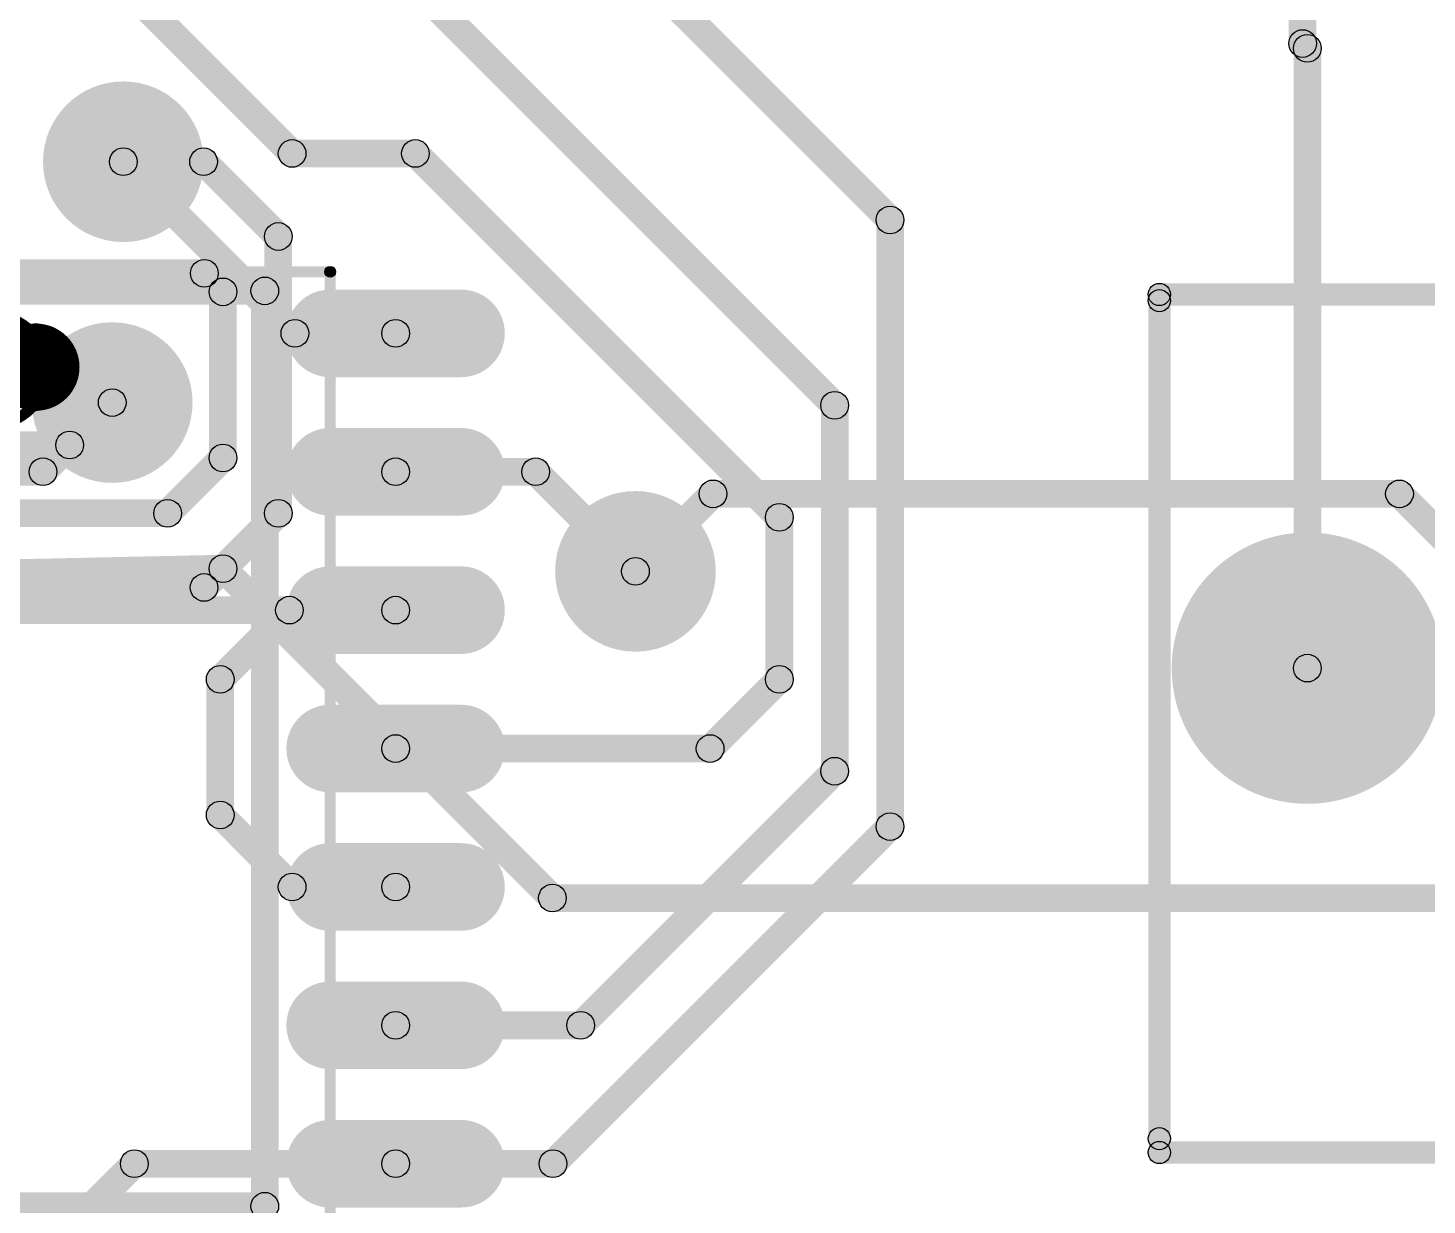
# Model space of a CAD drawing. Header units: millimetres. Extents: x 0 to 137, y 0 to 37.
# Drawn here: x 98.29 to 111.12, y 12.32 to 23.12 of the extents above; entities that cross this region are included whole.
import ezdxf

# ---------------------------------------------------------------- set-up
doc = ezdxf.new("R2010")
doc.units = ezdxf.units.MM
for name, color, linetype in [('BottomLayer', 5, 'Continuous'), ('BottomSolder', 6, 'Continuous'), ('Mechanical13', 56, 'Continuous'), ('MultiLayer', 9, 'Continuous'), ('PadHoleLayer', 156, 'Continuous'), ('TopLayer', 1, 'Continuous'), ('TopOverlay', 2, 'Continuous'), ('TopPaste', 8, 'Continuous'), ('TopSolder', 216, 'Continuous'), ('ViaHoleLayer', 16, 'Continuous')]:
    doc.layers.add(name, color=color, linetype=linetype)

# ---------------------------------------------------------------- blocks, each defined once
blk = doc.blocks.new('SOIC_14_150____1')
at = {"layer": 'Mechanical13'}
h = blk.add_hatch(color=56, dxfattribs=at)
edge = h.paths.add_edge_path()
edge.add_arc((-4.375, 2), 0.05, 0, 360)
h = blk.add_hatch(color=56, dxfattribs=at)
edge = h.paths.add_edge_path()
edge.add_arc((-4.375, 2), 0.05, 0, 360)
for points in [[(-4.325, -2), (-4.425, -2), (-4.425, 2), (-4.325, 2)], [(4.375, 2.05), (4.375, 1.95), (-4.375, 1.95), (-4.375, 2.05)], [(4.425, -2), (4.325, -2), (4.325, 2), (4.425, 2)], [(4.375, -1.95), (4.375, -2.05), (-4.375, -2.05), (-4.375, -1.95)]]:
    blk.add_hatch(color=56, dxfattribs=at).paths.add_polyline_path(points)
h = blk.add_hatch(color=56, dxfattribs=at)
edge = h.paths.add_edge_path()
edge.add_arc((4.375, 2), 0.05, 0, 360)
h = blk.add_hatch(color=56, dxfattribs=at)
edge = h.paths.add_edge_path()
edge.add_arc((4.375, 2), 0.05, 0, 360)
h = blk.add_hatch(color=56, dxfattribs=at)
edge = h.paths.add_edge_path()
edge.add_arc((-3.975, -1.1), 0.05, 0, 360)
h = blk.add_hatch(color=56, dxfattribs=at)
edge = h.paths.add_edge_path()
edge.add_arc((-2.975, -1.1), 0.05, 0, 360)
h = blk.add_hatch(color=56, dxfattribs=at)
edge = h.paths.add_edge_path()
edge.add_arc((-4.375, -2), 0.05, 0, 360)
h = blk.add_hatch(color=56, dxfattribs=at)
edge = h.paths.add_edge_path()
edge.add_arc((-4.375, -2), 0.05, 0, 360)
h = blk.add_hatch(color=56, dxfattribs=at)
edge = h.paths.add_edge_path()
edge.add_arc((4.375, -2), 0.05, 0, 360)
h = blk.add_hatch(color=56, dxfattribs=at)
edge = h.paths.add_edge_path()
edge.add_arc((4.375, -2), 0.05, 0, 360)
at = {"layer": 'TopLayer'}
h = blk.add_hatch(color=1, dxfattribs=at)
edge = h.paths.add_edge_path()
edge.add_arc((-3.81, 3.2), 0.3, 0, 180)
edge.add_line((-4.11, 3.2), (-4.11, 2))
edge.add_arc((-3.81, 2), 0.3, 180, 360)
edge.add_line((-3.51, 2), (-3.51, 3.2))
h = blk.add_hatch(color=1, dxfattribs=at)
edge = h.paths.add_edge_path()
edge.add_arc((-2.54, 3.2), 0.3, 0, 180)
edge.add_line((-2.84, 3.2), (-2.84, 2))
edge.add_arc((-2.54, 2), 0.3, 180, 360)
edge.add_line((-2.24, 2), (-2.24, 3.2))
h = blk.add_hatch(color=1, dxfattribs=at)
edge = h.paths.add_edge_path()
edge.add_arc((-1.27, 3.2), 0.3, 0, 180)
edge.add_line((-1.57, 3.2), (-1.57, 2))
edge.add_arc((-1.27, 2), 0.3, 180, 360)
edge.add_line((-0.97, 2), (-0.97, 3.2))
h = blk.add_hatch(color=1, dxfattribs=at)
edge = h.paths.add_edge_path()
edge.add_arc((0, 3.2), 0.3, 0, 180)
edge.add_line((-0.3, 3.2), (-0.3, 2))
edge.add_arc((0, 2), 0.3, 180, 360)
edge.add_line((0.3, 2), (0.3, 3.2))
h = blk.add_hatch(color=1, dxfattribs=at)
edge = h.paths.add_edge_path()
edge.add_arc((1.27, 3.2), 0.3, 0, 180)
edge.add_line((0.97, 3.2), (0.97, 2))
edge.add_arc((1.27, 2), 0.3, 180, 360)
edge.add_line((1.57, 2), (1.57, 3.2))
h = blk.add_hatch(color=1, dxfattribs=at)
edge = h.paths.add_edge_path()
edge.add_arc((2.54, 3.2), 0.3, 0, 180)
edge.add_line((2.24, 3.2), (2.24, 2))
edge.add_arc((2.54, 2), 0.3, 180, 360)
edge.add_line((2.84, 2), (2.84, 3.2))
h = blk.add_hatch(color=1, dxfattribs=at)
edge = h.paths.add_edge_path()
edge.add_arc((3.81, 3.2), 0.3, 0, 180)
edge.add_line((3.51, 3.2), (3.51, 2))
edge.add_arc((3.81, 2), 0.3, 180, 360)
edge.add_line((4.11, 2), (4.11, 3.2))
h = blk.add_hatch(color=1, dxfattribs=at)
edge = h.paths.add_edge_path()
edge.add_arc((-3.81, -2), 0.3, 0, 180)
edge.add_line((-4.11, -2), (-4.11, -3.2))
edge.add_arc((-3.81, -3.2), 0.3, 180, 360)
edge.add_line((-3.51, -3.2), (-3.51, -2))
h = blk.add_hatch(color=1, dxfattribs=at)
edge = h.paths.add_edge_path()
edge.add_arc((-2.54, -2), 0.3, 0, 180)
edge.add_line((-2.84, -2), (-2.84, -3.2))
edge.add_arc((-2.54, -3.2), 0.3, 180, 360)
edge.add_line((-2.24, -3.2), (-2.24, -2))
h = blk.add_hatch(color=1, dxfattribs=at)
edge = h.paths.add_edge_path()
edge.add_arc((-1.27, -2), 0.3, 0, 180)
edge.add_line((-1.57, -2), (-1.57, -3.2))
edge.add_arc((-1.27, -3.2), 0.3, 180, 360)
edge.add_line((-0.97, -3.2), (-0.97, -2))
h = blk.add_hatch(color=1, dxfattribs=at)
edge = h.paths.add_edge_path()
edge.add_arc((0, -2), 0.3, 0, 180)
edge.add_line((-0.3, -2), (-0.3, -3.2))
edge.add_arc((0, -3.2), 0.3, 180, 360)
edge.add_line((0.3, -3.2), (0.3, -2))
h = blk.add_hatch(color=1, dxfattribs=at)
edge = h.paths.add_edge_path()
edge.add_arc((1.27, -2), 0.3, 0, 180)
edge.add_line((0.97, -2), (0.97, -3.2))
edge.add_arc((1.27, -3.2), 0.3, 180, 360)
edge.add_line((1.57, -3.2), (1.57, -2))
h = blk.add_hatch(color=1, dxfattribs=at)
edge = h.paths.add_edge_path()
edge.add_arc((2.54, -2), 0.3, 0, 180)
edge.add_line((2.24, -2), (2.24, -3.2))
edge.add_arc((2.54, -3.2), 0.3, 180, 360)
edge.add_line((2.84, -3.2), (2.84, -2))
h = blk.add_hatch(color=1, dxfattribs=at)
edge = h.paths.add_edge_path()
edge.add_arc((3.81, -2), 0.3, 0, 180)
edge.add_line((3.51, -2), (3.51, -3.2))
edge.add_arc((3.81, -3.2), 0.3, 180, 360)
edge.add_line((4.11, -3.2), (4.11, -2))
at = {"layer": 'TopOverlay'}
h = blk.add_hatch(color=2, dxfattribs=at)
edge = h.paths.add_edge_path()
edge.add_arc((-4.2, 1.4), 0.127, 0, 360)
h = blk.add_hatch(color=2, dxfattribs=at)
edge = h.paths.add_edge_path()
edge.add_arc((-4.2, 1.4), 0.127, 0, 360)
for points in [[(4.2, 1.527), (4.2, 1.273), (-4.2, 1.273), (-4.2, 1.527)], [(-4.073, -1.4), (-4.327, -1.4), (-4.327, 1.4), (-4.073, 1.4)], [(4.327, -1.4), (4.073, -1.4), (4.073, 1.4), (4.327, 1.4)], [(4.2, -1.273), (4.2, -1.527), (-4.2, -1.527), (-4.2, -1.273)]]:
    blk.add_hatch(color=2, dxfattribs=at).paths.add_polyline_path(points)
h = blk.add_hatch(color=2, dxfattribs=at)
edge = h.paths.add_edge_path()
edge.add_arc((4.2, 1.4), 0.127, 0, 360)
h = blk.add_hatch(color=2, dxfattribs=at)
edge = h.paths.add_edge_path()
edge.add_arc((4.2, 1.4), 0.127, 0, 360)
h = blk.add_hatch(color=2, dxfattribs=at)
edge = h.paths.add_edge_path()
edge.add_arc((-3.7, -0.7), 0.2, 0, 360)
h = blk.add_hatch(color=2, dxfattribs=at)
edge = h.paths.add_edge_path()
edge.add_arc((-3.3, -0.7), 0.2, 0, 360)
h = blk.add_hatch(color=2, dxfattribs=at)
edge = h.paths.add_edge_path()
edge.add_arc((-4.2, -1.4), 0.127, 0, 360)
h = blk.add_hatch(color=2, dxfattribs=at)
edge = h.paths.add_edge_path()
edge.add_arc((-4.2, -1.4), 0.127, 0, 360)
h = blk.add_hatch(color=2, dxfattribs=at)
edge = h.paths.add_edge_path()
edge.add_arc((4.2, -1.4), 0.127, 0, 360)
h = blk.add_hatch(color=2, dxfattribs=at)
edge = h.paths.add_edge_path()
edge.add_arc((4.2, -1.4), 0.127, 0, 360)
h = blk.add_hatch(color=2, dxfattribs=at)
edge = h.paths.add_edge_path()
edge.add_arc((-4.75, -3), 0.15, 0, 360)
h = blk.add_hatch(color=2, dxfattribs=at)
edge = h.paths.add_edge_path()
edge.add_arc((-4.45, -3), 0.15, 0, 360)
at = {"layer": 'TopPaste'}
h = blk.add_hatch(color=8, dxfattribs=at)
edge = h.paths.add_edge_path()
edge.add_arc((-3.81, 3.2), 0.3, 0, 180)
edge.add_line((-4.11, 3.2), (-4.11, 2))
edge.add_arc((-3.81, 2), 0.3, 180, 360)
edge.add_line((-3.51, 2), (-3.51, 3.2))
h = blk.add_hatch(color=8, dxfattribs=at)
edge = h.paths.add_edge_path()
edge.add_arc((-2.54, 3.2), 0.3, 0, 180)
edge.add_line((-2.84, 3.2), (-2.84, 2))
edge.add_arc((-2.54, 2), 0.3, 180, 360)
edge.add_line((-2.24, 2), (-2.24, 3.2))
h = blk.add_hatch(color=8, dxfattribs=at)
edge = h.paths.add_edge_path()
edge.add_arc((-1.27, 3.2), 0.3, 0, 180)
edge.add_line((-1.57, 3.2), (-1.57, 2))
edge.add_arc((-1.27, 2), 0.3, 180, 360)
edge.add_line((-0.97, 2), (-0.97, 3.2))
h = blk.add_hatch(color=8, dxfattribs=at)
edge = h.paths.add_edge_path()
edge.add_arc((0, 3.2), 0.3, 0, 180)
edge.add_line((-0.3, 3.2), (-0.3, 2))
edge.add_arc((0, 2), 0.3, 180, 360)
edge.add_line((0.3, 2), (0.3, 3.2))
h = blk.add_hatch(color=8, dxfattribs=at)
edge = h.paths.add_edge_path()
edge.add_arc((1.27, 3.2), 0.3, 0, 180)
edge.add_line((0.97, 3.2), (0.97, 2))
edge.add_arc((1.27, 2), 0.3, 180, 360)
edge.add_line((1.57, 2), (1.57, 3.2))
h = blk.add_hatch(color=8, dxfattribs=at)
edge = h.paths.add_edge_path()
edge.add_arc((2.54, 3.2), 0.3, 0, 180)
edge.add_line((2.24, 3.2), (2.24, 2))
edge.add_arc((2.54, 2), 0.3, 180, 360)
edge.add_line((2.84, 2), (2.84, 3.2))
h = blk.add_hatch(color=8, dxfattribs=at)
edge = h.paths.add_edge_path()
edge.add_arc((3.81, 3.2), 0.3, 0, 180)
edge.add_line((3.51, 3.2), (3.51, 2))
edge.add_arc((3.81, 2), 0.3, 180, 360)
edge.add_line((4.11, 2), (4.11, 3.2))
h = blk.add_hatch(color=8, dxfattribs=at)
edge = h.paths.add_edge_path()
edge.add_arc((-3.81, -2), 0.3, 0, 180)
edge.add_line((-4.11, -2), (-4.11, -3.2))
edge.add_arc((-3.81, -3.2), 0.3, 180, 360)
edge.add_line((-3.51, -3.2), (-3.51, -2))
h = blk.add_hatch(color=8, dxfattribs=at)
edge = h.paths.add_edge_path()
edge.add_arc((-2.54, -2), 0.3, 0, 180)
edge.add_line((-2.84, -2), (-2.84, -3.2))
edge.add_arc((-2.54, -3.2), 0.3, 180, 360)
edge.add_line((-2.24, -3.2), (-2.24, -2))
h = blk.add_hatch(color=8, dxfattribs=at)
edge = h.paths.add_edge_path()
edge.add_arc((-1.27, -2), 0.3, 0, 180)
edge.add_line((-1.57, -2), (-1.57, -3.2))
edge.add_arc((-1.27, -3.2), 0.3, 180, 360)
edge.add_line((-0.97, -3.2), (-0.97, -2))
h = blk.add_hatch(color=8, dxfattribs=at)
edge = h.paths.add_edge_path()
edge.add_arc((0, -2), 0.3, 0, 180)
edge.add_line((-0.3, -2), (-0.3, -3.2))
edge.add_arc((0, -3.2), 0.3, 180, 360)
edge.add_line((0.3, -3.2), (0.3, -2))
h = blk.add_hatch(color=8, dxfattribs=at)
edge = h.paths.add_edge_path()
edge.add_arc((1.27, -2), 0.3, 0, 180)
edge.add_line((0.97, -2), (0.97, -3.2))
edge.add_arc((1.27, -3.2), 0.3, 180, 360)
edge.add_line((1.57, -3.2), (1.57, -2))
h = blk.add_hatch(color=8, dxfattribs=at)
edge = h.paths.add_edge_path()
edge.add_arc((2.54, -2), 0.3, 0, 180)
edge.add_line((2.24, -2), (2.24, -3.2))
edge.add_arc((2.54, -3.2), 0.3, 180, 360)
edge.add_line((2.84, -3.2), (2.84, -2))
h = blk.add_hatch(color=8, dxfattribs=at)
edge = h.paths.add_edge_path()
edge.add_arc((3.81, -2), 0.3, 0, 180)
edge.add_line((3.51, -2), (3.51, -3.2))
edge.add_arc((3.81, -3.2), 0.3, 180, 360)
edge.add_line((4.11, -3.2), (4.11, -2))
at = {"layer": 'TopSolder'}
h = blk.add_hatch(color=216, dxfattribs=at)
edge = h.paths.add_edge_path()
edge.add_arc((-3.81, 3.2), 0.402, 0, 180)
edge.add_line((-4.212, 3.2), (-4.212, 2))
edge.add_arc((-3.81, 2), 0.402, 180, 360)
edge.add_line((-3.408, 2), (-3.408, 3.2))
h = blk.add_hatch(color=216, dxfattribs=at)
edge = h.paths.add_edge_path()
edge.add_arc((-2.54, 3.2), 0.402, 0, 180)
edge.add_line((-2.942, 3.2), (-2.942, 2))
edge.add_arc((-2.54, 2), 0.402, 180, 360)
edge.add_line((-2.138, 2), (-2.138, 3.2))
h = blk.add_hatch(color=216, dxfattribs=at)
edge = h.paths.add_edge_path()
edge.add_arc((-1.27, 3.2), 0.402, 0, 180)
edge.add_line((-1.672, 3.2), (-1.672, 2))
edge.add_arc((-1.27, 2), 0.402, 180, 360)
edge.add_line((-0.868, 2), (-0.868, 3.2))
h = blk.add_hatch(color=216, dxfattribs=at)
edge = h.paths.add_edge_path()
edge.add_arc((0, 3.2), 0.402, 0, 180)
edge.add_line((-0.402, 3.2), (-0.402, 2))
edge.add_arc((0, 2), 0.402, 180, 360)
edge.add_line((0.402, 2), (0.402, 3.2))
h = blk.add_hatch(color=216, dxfattribs=at)
edge = h.paths.add_edge_path()
edge.add_arc((1.27, 3.2), 0.402, 0, 180)
edge.add_line((0.868, 3.2), (0.868, 2))
edge.add_arc((1.27, 2), 0.402, 180, 360)
edge.add_line((1.672, 2), (1.672, 3.2))
h = blk.add_hatch(color=216, dxfattribs=at)
edge = h.paths.add_edge_path()
edge.add_arc((2.54, 3.2), 0.402, 0, 180)
edge.add_line((2.138, 3.2), (2.138, 2))
edge.add_arc((2.54, 2), 0.402, 180, 360)
edge.add_line((2.942, 2), (2.942, 3.2))
h = blk.add_hatch(color=216, dxfattribs=at)
edge = h.paths.add_edge_path()
edge.add_arc((3.81, 3.2), 0.402, 0, 180)
edge.add_line((3.408, 3.2), (3.408, 2))
edge.add_arc((3.81, 2), 0.402, 180, 360)
edge.add_line((4.212, 2), (4.212, 3.2))
h = blk.add_hatch(color=216, dxfattribs=at)
edge = h.paths.add_edge_path()
edge.add_arc((-3.81, -2), 0.402, 0, 180)
edge.add_line((-4.212, -2), (-4.212, -3.2))
edge.add_arc((-3.81, -3.2), 0.402, 180, 360)
edge.add_line((-3.408, -3.2), (-3.408, -2))
h = blk.add_hatch(color=216, dxfattribs=at)
edge = h.paths.add_edge_path()
edge.add_arc((-2.54, -2), 0.402, 0, 180)
edge.add_line((-2.942, -2), (-2.942, -3.2))
edge.add_arc((-2.54, -3.2), 0.402, 180, 360)
edge.add_line((-2.138, -3.2), (-2.138, -2))
h = blk.add_hatch(color=216, dxfattribs=at)
edge = h.paths.add_edge_path()
edge.add_arc((-1.27, -2), 0.402, 0, 180)
edge.add_line((-1.672, -2), (-1.672, -3.2))
edge.add_arc((-1.27, -3.2), 0.402, 180, 360)
edge.add_line((-0.868, -3.2), (-0.868, -2))
h = blk.add_hatch(color=216, dxfattribs=at)
edge = h.paths.add_edge_path()
edge.add_arc((0, -2), 0.402, 0, 180)
edge.add_line((-0.402, -2), (-0.402, -3.2))
edge.add_arc((0, -3.2), 0.402, 180, 360)
edge.add_line((0.402, -3.2), (0.402, -2))
h = blk.add_hatch(color=216, dxfattribs=at)
edge = h.paths.add_edge_path()
edge.add_arc((1.27, -2), 0.402, 0, 180)
edge.add_line((0.868, -2), (0.868, -3.2))
edge.add_arc((1.27, -3.2), 0.402, 180, 360)
edge.add_line((1.672, -3.2), (1.672, -2))
h = blk.add_hatch(color=216, dxfattribs=at)
edge = h.paths.add_edge_path()
edge.add_arc((2.54, -2), 0.402, 0, 180)
edge.add_line((2.138, -2), (2.138, -3.2))
edge.add_arc((2.54, -3.2), 0.402, 180, 360)
edge.add_line((2.942, -3.2), (2.942, -2))
h = blk.add_hatch(color=216, dxfattribs=at)
edge = h.paths.add_edge_path()
edge.add_arc((3.81, -2), 0.402, 0, 180)
edge.add_line((3.408, -2), (3.408, -3.2))
edge.add_arc((3.81, -3.2), 0.402, 180, 360)
edge.add_line((4.212, -3.2), (4.212, -2))
at = {"layer": 'Mechanical13', "const_width": 0.1}
blk.add_lwpolyline([(-2.975, -1.1, 1), (-3.975, -1.1, 1)], format="xyb", close=True, dxfattribs=at)
at = {"layer": 'Mechanical13'}
for centre in [(-4.375, 2), (-4.375, 2), (4.375, 2), (4.375, 2), (-3.975, -1.1), (-2.975, -1.1), (-4.375, -2), (-4.375, -2), (4.375, -2), (4.375, -2)]:
    blk.add_circle(centre, 0.05, dxfattribs=at)
at = {"layer": 'TopOverlay'}
for points, const_width in [([(-3.3, -0.7, 1), (-3.7, -0.7, 1)], 0.4), ([(-4.45, -3, 1), (-4.75, -3, 1)], 0.3)]:
    blk.add_lwpolyline(points, format="xyb", close=True, dxfattribs=dict(at, const_width=const_width))
for centre, radius in [((-4.2, 1.4), 0.127), ((-4.2, 1.4), 0.127), ((4.2, 1.4), 0.127), ((4.2, 1.4), 0.127), ((-3.7, -0.7), 0.2), ((-3.3, -0.7), 0.2), ((-4.2, -1.4), 0.127), ((-4.2, -1.4), 0.127), ((4.2, -1.4), 0.127), ((4.2, -1.4), 0.127), ((-4.75, -3), 0.15), ((-4.45, -3), 0.15)]:
    blk.add_circle(centre, radius, dxfattribs=at)
blk = doc.blocks.new('PCB_3362___NEW_30')
at = {"layer": 'BottomLayer'}
h = blk.add_hatch(color=5, dxfattribs=at)
edge = h.paths.add_edge_path()
edge.add_arc((0, 1.5), 1.143, 0, 360)
h = blk.add_hatch(color=5, dxfattribs=at)
edge = h.paths.add_edge_path()
edge.add_arc((-2.75, -1.5), 1.143, 0, 360)
h = blk.add_hatch(color=5, dxfattribs=at)
edge = h.paths.add_edge_path()
edge.add_arc((2.496, -1.5), 1.143, 0, 360)
at = {"layer": 'BottomSolder'}
h = blk.add_hatch(color=6, dxfattribs=at)
edge = h.paths.add_edge_path()
edge.add_arc((0, 1.5), 1.245, 0, 360)
h = blk.add_hatch(color=6, dxfattribs=at)
edge = h.paths.add_edge_path()
edge.add_arc((-2.75, -1.5), 1.245, 0, 360)
h = blk.add_hatch(color=6, dxfattribs=at)
edge = h.paths.add_edge_path()
edge.add_arc((2.496, -1.5), 1.245, 0, 360)
at = {"layer": 'MultiLayer'}
h = blk.add_hatch(color=9, dxfattribs=at)
edge = h.paths.add_edge_path()
edge.add_arc((0, 1.5), 1.143, 0, 360)
h = blk.add_hatch(color=9, dxfattribs=at)
edge = h.paths.add_edge_path()
edge.add_arc((-2.75, -1.5), 1.143, 0, 360)
h = blk.add_hatch(color=9, dxfattribs=at)
edge = h.paths.add_edge_path()
edge.add_arc((2.496, -1.5), 1.143, 0, 360)
at = {"layer": 'PadHoleLayer'}
h = blk.add_hatch(color=156, dxfattribs=at)
edge = h.paths.add_edge_path()
edge.add_arc((0, 1.5), 0.635, 0, 360)
h = blk.add_hatch(color=156, dxfattribs=at)
edge = h.paths.add_edge_path()
edge.add_arc((-2.75, -1.5), 0.635, 0, 360)
h = blk.add_hatch(color=156, dxfattribs=at)
edge = h.paths.add_edge_path()
edge.add_arc((2.496, -1.5), 0.635, 0, 360)
at = {"layer": 'TopLayer'}
h = blk.add_hatch(color=1, dxfattribs=at)
edge = h.paths.add_edge_path()
edge.add_arc((0, 1.5), 1.143, 0, 360)
h = blk.add_hatch(color=1, dxfattribs=at)
edge = h.paths.add_edge_path()
edge.add_arc((-2.75, -1.5), 1.143, 0, 360)
h = blk.add_hatch(color=1, dxfattribs=at)
edge = h.paths.add_edge_path()
edge.add_arc((2.496, -1.5), 1.143, 0, 360)
at = {"layer": 'TopOverlay'}
h = blk.add_hatch(color=2, dxfattribs=at)
edge = h.paths.add_edge_path()
edge.add_arc((-4.02, 2.945), 0.102, 0, 360)
for points in [[(3.854, 3.047), (3.854, 2.843), (-4.02, 2.843), (-4.02, 3.047)], [(-4.122, 2.818), (-3.918, 2.818), (-3.918, -4.929), (-4.122, -4.929)], [(3.752, 2.818), (3.956, 2.818), (3.956, -4.873), (3.752, -4.873)], [(3.854, -4.827), (3.854, -5.031), (-4.02, -5.031), (-4.02, -4.827)]]:
    blk.add_hatch(color=2, dxfattribs=at).paths.add_polyline_path(points)
h = blk.add_hatch(color=2, dxfattribs=at)
edge = h.paths.add_edge_path()
edge.add_arc((3.854, 2.945), 0.102, 0, 360)
h = blk.add_hatch(color=2, dxfattribs=at)
edge = h.paths.add_edge_path()
edge.add_arc((-4.02, 2.818), 0.102, 0, 360)
h = blk.add_hatch(color=2, dxfattribs=at)
edge = h.paths.add_edge_path()
edge.add_arc((3.854, 2.818), 0.102, 0, 360)
h = blk.add_hatch(color=2, dxfattribs=at)
edge = h.paths.add_edge_path()
edge.add_arc((-4.02, -4.929), 0.102, 0, 360)
h = blk.add_hatch(color=2, dxfattribs=at)
edge = h.paths.add_edge_path()
edge.add_arc((-4.02, -4.929), 0.102, 0, 360)
h = blk.add_hatch(color=2, dxfattribs=at)
edge = h.paths.add_edge_path()
edge.add_arc((3.854, -4.873), 0.102, 0, 360)
h = blk.add_hatch(color=2, dxfattribs=at)
edge = h.paths.add_edge_path()
edge.add_arc((3.854, -4.929), 0.102, 0, 360)
at = {"layer": 'TopSolder'}
h = blk.add_hatch(color=216, dxfattribs=at)
edge = h.paths.add_edge_path()
edge.add_arc((0, 1.5), 1.245, 0, 360)
h = blk.add_hatch(color=216, dxfattribs=at)
edge = h.paths.add_edge_path()
edge.add_arc((-2.75, -1.5), 1.245, 0, 360)
h = blk.add_hatch(color=216, dxfattribs=at)
edge = h.paths.add_edge_path()
edge.add_arc((2.496, -1.5), 1.245, 0, 360)
at = {"layer": 'TopOverlay'}
for centre in [(-4.02, 2.945), (3.854, 2.945), (-4.02, 2.818), (3.854, 2.818), (-4.02, -4.929), (-4.02, -4.929), (3.854, -4.873), (3.854, -4.929)]:
    blk.add_circle(centre, 0.102, dxfattribs=at)

msp = doc.modelspace()

# ---------------------------------------------------------------- hatches: boundary and pattern name
at = {"layer": 'BottomLayer'}
h = msp.add_hatch(color=5, dxfattribs=at)
edge = h.paths.add_edge_path()
edge.add_arc((99.162, 21.895), 0.635, 0, 360)
h = msp.add_hatch(color=5, dxfattribs=at)
edge = h.paths.add_edge_path()
edge.add_arc((99.162, 21.895), 0.127, 0, 360)
for points in [[(99.162, 21.768), (99.162, 22.022), (99.898, 22.022), (99.898, 21.768)], [(99.808, 21.805), (99.988, 21.985), (100.674, 21.299), (100.494, 21.119)], [(100.711, 18.669), (100.457, 18.669), (100.457, 21.209), (100.711, 21.209)], [(98.149, 20.744), (98.149, 20.998), (99.906, 20.998), (99.906, 20.744)], [(99.816, 20.781), (99.996, 20.961), (100.166, 20.791), (99.986, 20.611)], [(100.203, 19.177), (99.949, 19.177), (99.949, 20.701), (100.203, 20.701)], [(98.76, 19.205), (98.58, 19.385), (98.97, 19.775), (99.15, 19.595)], [(75.955, 19.168), (75.955, 19.422), (98.67, 19.422), (98.67, 19.168)], [(99.658, 18.579), (99.478, 18.759), (99.986, 19.267), (100.166, 19.087)], [(103.95, 18.046), (103.771, 18.225), (104.482, 18.937), (104.662, 18.757)], [(104.572, 18.72), (104.572, 18.974), (110.871, 18.974), (110.871, 18.72)], [(110.781, 18.757), (110.961, 18.937), (114.085, 15.812), (113.905, 15.633)], [(94.611, 18.542), (94.611, 18.796), (99.568, 18.796), (99.568, 18.542)], [(100.166, 18.071), (99.986, 18.251), (100.494, 18.759), (100.674, 18.579)], [(92.032, 17.861), (92.026, 18.115), (100.073, 18.288), (100.079, 18.034)], [(99.993, 17.898), (99.813, 18.078), (99.986, 18.251), (100.166, 18.071)], [(99.986, 18.071), (100.166, 18.251), (103.188, 15.228), (103.009, 15.049)], [(92.029, 17.861), (92.029, 18.115), (99.903, 18.115), (99.903, 17.861)], [(103.099, 15.011), (103.099, 15.265), (111.257, 15.265), (111.257, 15.011)]]:
    msp.add_hatch(color=5, dxfattribs=at).paths.add_polyline_path(points)
h = msp.add_hatch(color=5, dxfattribs=at)
edge = h.paths.add_edge_path()
edge.add_arc((99.898, 21.895), 0.127, 0, 360)
h = msp.add_hatch(color=5, dxfattribs=at)
edge = h.paths.add_edge_path()
edge.add_arc((99.898, 21.895), 0.127, 0, 360)
h = msp.add_hatch(color=5, dxfattribs=at)
edge = h.paths.add_edge_path()
edge.add_arc((100.584, 21.209), 0.127, 0, 360)
h = msp.add_hatch(color=5, dxfattribs=at)
edge = h.paths.add_edge_path()
edge.add_arc((100.584, 21.209), 0.127, 0, 360)
h = msp.add_hatch(color=5, dxfattribs=at)
edge = h.paths.add_edge_path()
edge.add_arc((99.906, 20.871), 0.127, 0, 360)
h = msp.add_hatch(color=5, dxfattribs=at)
edge = h.paths.add_edge_path()
edge.add_arc((99.906, 20.871), 0.127, 0, 360)
h = msp.add_hatch(color=5, dxfattribs=at)
edge = h.paths.add_edge_path()
edge.add_arc((100.076, 20.701), 0.127, 0, 360)
h = msp.add_hatch(color=5, dxfattribs=at)
edge = h.paths.add_edge_path()
edge.add_arc((100.076, 20.701), 0.127, 0, 360)
h = msp.add_hatch(color=5, dxfattribs=at)
edge = h.paths.add_edge_path()
edge.add_arc((99.06, 19.685), 0.635, 0, 360)
h = msp.add_hatch(color=5, dxfattribs=at)
edge = h.paths.add_edge_path()
edge.add_arc((99.06, 19.685), 0.127, 0, 360)
h = msp.add_hatch(color=5, dxfattribs=at)
edge = h.paths.add_edge_path()
edge.add_arc((98.67, 19.295), 0.127, 0, 360)
h = msp.add_hatch(color=5, dxfattribs=at)
edge = h.paths.add_edge_path()
edge.add_arc((98.67, 19.295), 0.127, 0, 360)
h = msp.add_hatch(color=5, dxfattribs=at)
edge = h.paths.add_edge_path()
edge.add_arc((100.076, 19.177), 0.127, 0, 360)
h = msp.add_hatch(color=5, dxfattribs=at)
edge = h.paths.add_edge_path()
edge.add_arc((100.076, 19.177), 0.127, 0, 360)
h = msp.add_hatch(color=5, dxfattribs=at)
edge = h.paths.add_edge_path()
edge.add_arc((104.572, 18.847), 0.127, 0, 360)
h = msp.add_hatch(color=5, dxfattribs=at)
edge = h.paths.add_edge_path()
edge.add_arc((104.572, 18.847), 0.127, 0, 360)
h = msp.add_hatch(color=5, dxfattribs=at)
edge = h.paths.add_edge_path()
edge.add_arc((110.871, 18.847), 0.127, 0, 360)
h = msp.add_hatch(color=5, dxfattribs=at)
edge = h.paths.add_edge_path()
edge.add_arc((110.871, 18.847), 0.127, 0, 360)
h = msp.add_hatch(color=5, dxfattribs=at)
edge = h.paths.add_edge_path()
edge.add_arc((99.568, 18.669), 0.127, 0, 360)
h = msp.add_hatch(color=5, dxfattribs=at)
edge = h.paths.add_edge_path()
edge.add_arc((99.568, 18.669), 0.127, 0, 360)
h = msp.add_hatch(color=5, dxfattribs=at)
edge = h.paths.add_edge_path()
edge.add_arc((100.584, 18.669), 0.127, 0, 360)
h = msp.add_hatch(color=5, dxfattribs=at)
edge = h.paths.add_edge_path()
edge.add_arc((100.584, 18.669), 0.127, 0, 360)
h = msp.add_hatch(color=5, dxfattribs=at)
edge = h.paths.add_edge_path()
edge.add_arc((103.861, 18.136), 0.635, 0, 360)
h = msp.add_hatch(color=5, dxfattribs=at)
edge = h.paths.add_edge_path()
edge.add_arc((100.076, 18.161), 0.127, 0, 360)
h = msp.add_hatch(color=5, dxfattribs=at)
edge = h.paths.add_edge_path()
edge.add_arc((100.076, 18.161), 0.127, 0, 360)
h = msp.add_hatch(color=5, dxfattribs=at)
edge = h.paths.add_edge_path()
edge.add_arc((100.076, 18.161), 0.127, 0, 360)
h = msp.add_hatch(color=5, dxfattribs=at)
edge = h.paths.add_edge_path()
edge.add_arc((100.076, 18.161), 0.127, 0, 360)
h = msp.add_hatch(color=5, dxfattribs=at)
edge = h.paths.add_edge_path()
edge.add_arc((103.861, 18.136), 0.127, 0, 360)
h = msp.add_hatch(color=5, dxfattribs=at)
edge = h.paths.add_edge_path()
edge.add_arc((99.903, 17.988), 0.127, 0, 360)
h = msp.add_hatch(color=5, dxfattribs=at)
edge = h.paths.add_edge_path()
edge.add_arc((99.903, 17.988), 0.127, 0, 360)
h = msp.add_hatch(color=5, dxfattribs=at)
edge = h.paths.add_edge_path()
edge.add_arc((103.099, 15.138), 0.127, 0, 360)
h = msp.add_hatch(color=5, dxfattribs=at)
edge = h.paths.add_edge_path()
edge.add_arc((103.099, 15.138), 0.127, 0, 360)
at = {"layer": 'BottomSolder'}
h = msp.add_hatch(color=6, dxfattribs=at)
edge = h.paths.add_edge_path()
edge.add_arc((99.162, 21.895), 0.737, 0, 360)
h = msp.add_hatch(color=6, dxfattribs=at)
edge = h.paths.add_edge_path()
edge.add_arc((99.06, 19.685), 0.737, 0, 360)
h = msp.add_hatch(color=6, dxfattribs=at)
edge = h.paths.add_edge_path()
edge.add_arc((103.861, 18.136), 0.737, 0, 360)
at = {"layer": 'TopLayer'}
for points in [[(110.109, 22.98), (109.855, 22.98), (109.855, 28.701), (110.109, 28.701)], [(100.113, 27.266), (100.293, 27.446), (106.287, 21.451), (106.108, 21.272)], [(100.621, 24.548), (100.801, 24.728), (105.779, 19.749), (105.6, 19.57)], [(98.869, 23.634), (99.048, 23.813), (100.801, 22.061), (100.621, 21.881)], [(109.892, 22.89), (110.072, 23.07), (110.116, 23.026), (109.936, 22.846)], [(110.153, 17.248), (109.899, 17.248), (109.899, 22.936), (110.153, 22.936)], [(100.711, 21.844), (100.711, 22.098), (101.842, 22.098), (101.842, 21.844)], [(99.072, 21.805), (99.251, 21.985), (100.826, 20.41), (100.647, 20.23)], [(101.752, 21.881), (101.932, 22.061), (105.271, 18.721), (105.092, 18.542)], [(106.324, 15.794), (106.07, 15.794), (106.07, 21.361), (106.324, 21.361)], [(100.736, 20.193), (100.736, 20.447), (101.66, 20.447), (101.66, 20.193)], [(98.515, 18.96), (98.335, 19.14), (98.97, 19.775), (99.15, 19.595)], [(105.816, 16.302), (105.562, 16.302), (105.562, 19.66), (105.816, 19.66)], [(96.46, 18.923), (96.46, 19.177), (98.425, 19.177), (98.425, 18.923)], [(101.66, 18.923), (101.66, 19.177), (102.946, 19.177), (102.946, 18.923)], [(102.856, 18.96), (103.036, 19.14), (103.95, 18.225), (103.771, 18.046)], [(105.308, 17.145), (105.054, 17.145), (105.054, 18.632), (105.308, 18.632)], [(97.409, 17.653), (97.409, 17.907), (100.686, 17.907), (100.686, 17.653)], [(100.14, 17.055), (99.961, 17.235), (100.596, 17.87), (100.775, 17.69)], [(100.686, 17.653), (100.686, 17.907), (101.66, 17.907), (101.66, 17.653)], [(104.636, 16.42), (104.457, 16.6), (105.092, 17.235), (105.271, 17.055)], [(100.178, 15.9), (99.924, 15.9), (99.924, 17.145), (100.178, 17.145)], [(101.66, 16.383), (101.66, 16.637), (104.546, 16.637), (104.546, 16.383)], [(103.448, 13.88), (103.268, 14.06), (105.6, 16.391), (105.779, 16.212)], [(99.961, 15.811), (100.14, 15.99), (100.801, 15.33), (100.621, 15.15)], [(103.194, 12.61), (103.014, 12.79), (106.108, 15.883), (106.287, 15.704)], [(100.711, 15.113), (100.711, 15.367), (101.66, 15.367), (101.66, 15.113)], [(101.66, 13.843), (101.66, 14.097), (103.358, 14.097), (103.358, 13.843)], [(88.304, 1.561), (88.124, 1.741), (99.173, 12.79), (99.353, 12.61)], [(99.263, 12.573), (99.263, 12.827), (101.66, 12.827), (101.66, 12.573)], [(101.66, 12.573), (101.66, 12.827), (103.104, 12.827), (103.104, 12.573)]]:
    msp.add_hatch(color=1, dxfattribs=at).paths.add_polyline_path(points)
h = msp.add_hatch(color=1, dxfattribs=at)
edge = h.paths.add_edge_path()
edge.add_arc((109.982, 22.98), 0.127, 0, 360)
h = msp.add_hatch(color=1, dxfattribs=at)
edge = h.paths.add_edge_path()
edge.add_arc((109.982, 22.98), 0.127, 0, 360)
h = msp.add_hatch(color=1, dxfattribs=at)
edge = h.paths.add_edge_path()
edge.add_arc((110.026, 22.936), 0.127, 0, 360)
h = msp.add_hatch(color=1, dxfattribs=at)
edge = h.paths.add_edge_path()
edge.add_arc((110.026, 22.936), 0.127, 0, 360)
h = msp.add_hatch(color=1, dxfattribs=at)
edge = h.paths.add_edge_path()
edge.add_arc((99.162, 21.895), 0.635, 0, 360)
h = msp.add_hatch(color=1, dxfattribs=at)
edge = h.paths.add_edge_path()
edge.add_arc((100.711, 21.971), 0.127, 0, 360)
h = msp.add_hatch(color=1, dxfattribs=at)
edge = h.paths.add_edge_path()
edge.add_arc((100.711, 21.971), 0.127, 0, 360)
h = msp.add_hatch(color=1, dxfattribs=at)
edge = h.paths.add_edge_path()
edge.add_arc((101.842, 21.971), 0.127, 0, 360)
h = msp.add_hatch(color=1, dxfattribs=at)
edge = h.paths.add_edge_path()
edge.add_arc((101.842, 21.971), 0.127, 0, 360)
h = msp.add_hatch(color=1, dxfattribs=at)
edge = h.paths.add_edge_path()
edge.add_arc((99.162, 21.895), 0.127, 0, 360)
h = msp.add_hatch(color=1, dxfattribs=at)
edge = h.paths.add_edge_path()
edge.add_arc((106.197, 21.361), 0.127, 0, 360)
h = msp.add_hatch(color=1, dxfattribs=at)
edge = h.paths.add_edge_path()
edge.add_arc((106.197, 21.361), 0.127, 0, 360)
h = msp.add_hatch(color=1, dxfattribs=at)
edge = h.paths.add_edge_path()
edge.add_arc((100.736, 20.32), 0.127, 0, 360)
h = msp.add_hatch(color=1, dxfattribs=at)
edge = h.paths.add_edge_path()
edge.add_arc((100.736, 20.32), 0.127, 0, 360)
h = msp.add_hatch(color=1, dxfattribs=at)
edge = h.paths.add_edge_path()
edge.add_arc((101.66, 20.32), 0.127, 0, 360)
h = msp.add_hatch(color=1, dxfattribs=at)
edge = h.paths.add_edge_path()
edge.add_arc((99.06, 19.685), 0.635, 0, 360)
h = msp.add_hatch(color=1, dxfattribs=at)
edge = h.paths.add_edge_path()
edge.add_arc((99.06, 19.685), 0.127, 0, 360)
h = msp.add_hatch(color=1, dxfattribs=at)
edge = h.paths.add_edge_path()
edge.add_arc((105.689, 19.66), 0.127, 0, 360)
h = msp.add_hatch(color=1, dxfattribs=at)
edge = h.paths.add_edge_path()
edge.add_arc((105.689, 19.66), 0.127, 0, 360)
h = msp.add_hatch(color=1, dxfattribs=at)
edge = h.paths.add_edge_path()
edge.add_arc((98.425, 19.05), 0.127, 0, 360)
h = msp.add_hatch(color=1, dxfattribs=at)
edge = h.paths.add_edge_path()
edge.add_arc((98.425, 19.05), 0.127, 0, 360)
h = msp.add_hatch(color=1, dxfattribs=at)
edge = h.paths.add_edge_path()
edge.add_arc((101.66, 19.05), 0.127, 0, 360)
h = msp.add_hatch(color=1, dxfattribs=at)
edge = h.paths.add_edge_path()
edge.add_arc((102.946, 19.05), 0.127, 0, 360)
h = msp.add_hatch(color=1, dxfattribs=at)
edge = h.paths.add_edge_path()
edge.add_arc((102.946, 19.05), 0.127, 0, 360)
h = msp.add_hatch(color=1, dxfattribs=at)
edge = h.paths.add_edge_path()
edge.add_arc((103.861, 18.136), 0.635, 0, 360)
h = msp.add_hatch(color=1, dxfattribs=at)
edge = h.paths.add_edge_path()
edge.add_arc((105.181, 18.632), 0.127, 0, 360)
h = msp.add_hatch(color=1, dxfattribs=at)
edge = h.paths.add_edge_path()
edge.add_arc((105.181, 18.632), 0.127, 0, 360)
h = msp.add_hatch(color=1, dxfattribs=at)
edge = h.paths.add_edge_path()
edge.add_arc((103.861, 18.136), 0.127, 0, 360)
h = msp.add_hatch(color=1, dxfattribs=at)
edge = h.paths.add_edge_path()
edge.add_arc((100.686, 17.78), 0.127, 0, 360)
h = msp.add_hatch(color=1, dxfattribs=at)
edge = h.paths.add_edge_path()
edge.add_arc((100.686, 17.78), 0.127, 0, 360)
h = msp.add_hatch(color=1, dxfattribs=at)
edge = h.paths.add_edge_path()
edge.add_arc((100.686, 17.78), 0.127, 0, 360)
h = msp.add_hatch(color=1, dxfattribs=at)
edge = h.paths.add_edge_path()
edge.add_arc((101.66, 17.78), 0.127, 0, 360)
h = msp.add_hatch(color=1, dxfattribs=at)
edge = h.paths.add_edge_path()
edge.add_arc((110.026, 17.248), 0.127, 0, 360)
h = msp.add_hatch(color=1, dxfattribs=at)
edge = h.paths.add_edge_path()
edge.add_arc((100.051, 17.145), 0.127, 0, 360)
h = msp.add_hatch(color=1, dxfattribs=at)
edge = h.paths.add_edge_path()
edge.add_arc((100.051, 17.145), 0.127, 0, 360)
h = msp.add_hatch(color=1, dxfattribs=at)
edge = h.paths.add_edge_path()
edge.add_arc((105.181, 17.145), 0.127, 0, 360)
h = msp.add_hatch(color=1, dxfattribs=at)
edge = h.paths.add_edge_path()
edge.add_arc((105.181, 17.145), 0.127, 0, 360)
h = msp.add_hatch(color=1, dxfattribs=at)
edge = h.paths.add_edge_path()
edge.add_arc((101.66, 16.51), 0.127, 0, 360)
h = msp.add_hatch(color=1, dxfattribs=at)
edge = h.paths.add_edge_path()
edge.add_arc((104.546, 16.51), 0.127, 0, 360)
h = msp.add_hatch(color=1, dxfattribs=at)
edge = h.paths.add_edge_path()
edge.add_arc((104.546, 16.51), 0.127, 0, 360)
h = msp.add_hatch(color=1, dxfattribs=at)
edge = h.paths.add_edge_path()
edge.add_arc((105.689, 16.302), 0.127, 0, 360)
h = msp.add_hatch(color=1, dxfattribs=at)
edge = h.paths.add_edge_path()
edge.add_arc((105.689, 16.302), 0.127, 0, 360)
h = msp.add_hatch(color=1, dxfattribs=at)
edge = h.paths.add_edge_path()
edge.add_arc((100.051, 15.9), 0.127, 0, 360)
h = msp.add_hatch(color=1, dxfattribs=at)
edge = h.paths.add_edge_path()
edge.add_arc((100.051, 15.9), 0.127, 0, 360)
h = msp.add_hatch(color=1, dxfattribs=at)
edge = h.paths.add_edge_path()
edge.add_arc((106.197, 15.794), 0.127, 0, 360)
h = msp.add_hatch(color=1, dxfattribs=at)
edge = h.paths.add_edge_path()
edge.add_arc((106.197, 15.794), 0.127, 0, 360)
h = msp.add_hatch(color=1, dxfattribs=at)
edge = h.paths.add_edge_path()
edge.add_arc((100.711, 15.24), 0.127, 0, 360)
h = msp.add_hatch(color=1, dxfattribs=at)
edge = h.paths.add_edge_path()
edge.add_arc((100.711, 15.24), 0.127, 0, 360)
h = msp.add_hatch(color=1, dxfattribs=at)
edge = h.paths.add_edge_path()
edge.add_arc((101.66, 15.24), 0.127, 0, 360)
h = msp.add_hatch(color=1, dxfattribs=at)
edge = h.paths.add_edge_path()
edge.add_arc((101.66, 13.97), 0.127, 0, 360)
h = msp.add_hatch(color=1, dxfattribs=at)
edge = h.paths.add_edge_path()
edge.add_arc((103.358, 13.97), 0.127, 0, 360)
h = msp.add_hatch(color=1, dxfattribs=at)
edge = h.paths.add_edge_path()
edge.add_arc((103.358, 13.97), 0.127, 0, 360)
h = msp.add_hatch(color=1, dxfattribs=at)
edge = h.paths.add_edge_path()
edge.add_arc((99.263, 12.7), 0.127, 0, 360)
h = msp.add_hatch(color=1, dxfattribs=at)
edge = h.paths.add_edge_path()
edge.add_arc((99.263, 12.7), 0.127, 0, 360)
h = msp.add_hatch(color=1, dxfattribs=at)
edge = h.paths.add_edge_path()
edge.add_arc((101.66, 12.7), 0.127, 0, 360)
h = msp.add_hatch(color=1, dxfattribs=at)
edge = h.paths.add_edge_path()
edge.add_arc((101.66, 12.7), 0.127, 0, 360)
h = msp.add_hatch(color=1, dxfattribs=at)
edge = h.paths.add_edge_path()
edge.add_arc((103.104, 12.7), 0.127, 0, 360)
h = msp.add_hatch(color=1, dxfattribs=at)
edge = h.paths.add_edge_path()
edge.add_arc((103.104, 12.7), 0.127, 0, 360)
at = {"layer": 'TopSolder'}
h = msp.add_hatch(color=216, dxfattribs=at)
edge = h.paths.add_edge_path()
edge.add_arc((99.162, 21.895), 0.737, 0, 360)
h = msp.add_hatch(color=216, dxfattribs=at)
edge = h.paths.add_edge_path()
edge.add_arc((99.06, 19.685), 0.737, 0, 360)
h = msp.add_hatch(color=216, dxfattribs=at)
edge = h.paths.add_edge_path()
edge.add_arc((103.861, 18.136), 0.737, 0, 360)
at = {"layer": 'ViaHoleLayer'}
h = msp.add_hatch(color=16, dxfattribs=at)
edge = h.paths.add_edge_path()
edge.add_arc((99.162, 21.895), 0.356, 0, 360)
h = msp.add_hatch(color=16, dxfattribs=at)
edge = h.paths.add_edge_path()
edge.add_arc((99.06, 19.685), 0.356, 0, 360)
h = msp.add_hatch(color=16, dxfattribs=at)
edge = h.paths.add_edge_path()
edge.add_arc((103.861, 18.136), 0.356, 0, 360)

# ---------------------------------------------------------------- linework, layer by layer
at = {"layer": 'BottomLayer'}
for centre in [(99.162, 21.895), (99.898, 21.895), (99.898, 21.895), (100.584, 21.209), (100.584, 21.209), (99.906, 20.871), (99.906, 20.871), (100.076, 20.701), (100.076, 20.701), (99.06, 19.685), (98.67, 19.295), (98.67, 19.295), (100.076, 19.177), (100.076, 19.177), (104.572, 18.847), (104.572, 18.847), (110.871, 18.847), (110.871, 18.847), (99.568, 18.669), (99.568, 18.669), (100.584, 18.669), (100.584, 18.669), (100.076, 18.161), (100.076, 18.161), (100.076, 18.161), (100.076, 18.161), (103.861, 18.136), (99.903, 17.988), (99.903, 17.988), (103.099, 15.138), (103.099, 15.138)]:
    msp.add_circle(centre, 0.127, dxfattribs=at)
at = {"layer": 'TopLayer'}
for centre in [(109.982, 22.98), (109.982, 22.98), (110.026, 22.936), (110.026, 22.936), (100.711, 21.971), (100.711, 21.971), (101.842, 21.971), (101.842, 21.971), (99.162, 21.895), (106.197, 21.361), (106.197, 21.361), (100.736, 20.32), (100.736, 20.32), (101.66, 20.32), (99.06, 19.685), (105.689, 19.66), (105.689, 19.66), (98.425, 19.05), (98.425, 19.05), (101.66, 19.05), (102.946, 19.05), (102.946, 19.05), (105.181, 18.632), (105.181, 18.632), (103.861, 18.136), (100.686, 17.78), (100.686, 17.78), (100.686, 17.78), (101.66, 17.78), (110.026, 17.248), (100.051, 17.145), (100.051, 17.145), (105.181, 17.145), (105.181, 17.145), (101.66, 16.51), (104.546, 16.51), (104.546, 16.51), (105.689, 16.302), (105.689, 16.302), (100.051, 15.9), (100.051, 15.9), (106.197, 15.794), (106.197, 15.794), (100.711, 15.24), (100.711, 15.24), (101.66, 15.24), (101.66, 13.97), (103.358, 13.97), (103.358, 13.97), (99.263, 12.7), (99.263, 12.7), (101.66, 12.7), (101.66, 12.7), (103.104, 12.7), (103.104, 12.7)]:
    msp.add_circle(centre, 0.127, dxfattribs=at)

# ---------------------------------------------------------------- block references
for name, p, rotation in [('SOIC_14_150____1', (99.06, 16.51), 270), ('PCB_3362___NEW_30', (112.522, 15.748), 180)]:
    msp.add_blockref(name, p, dxfattribs=dict(rotation=rotation))

doc.saveas('drawing.dxf')
